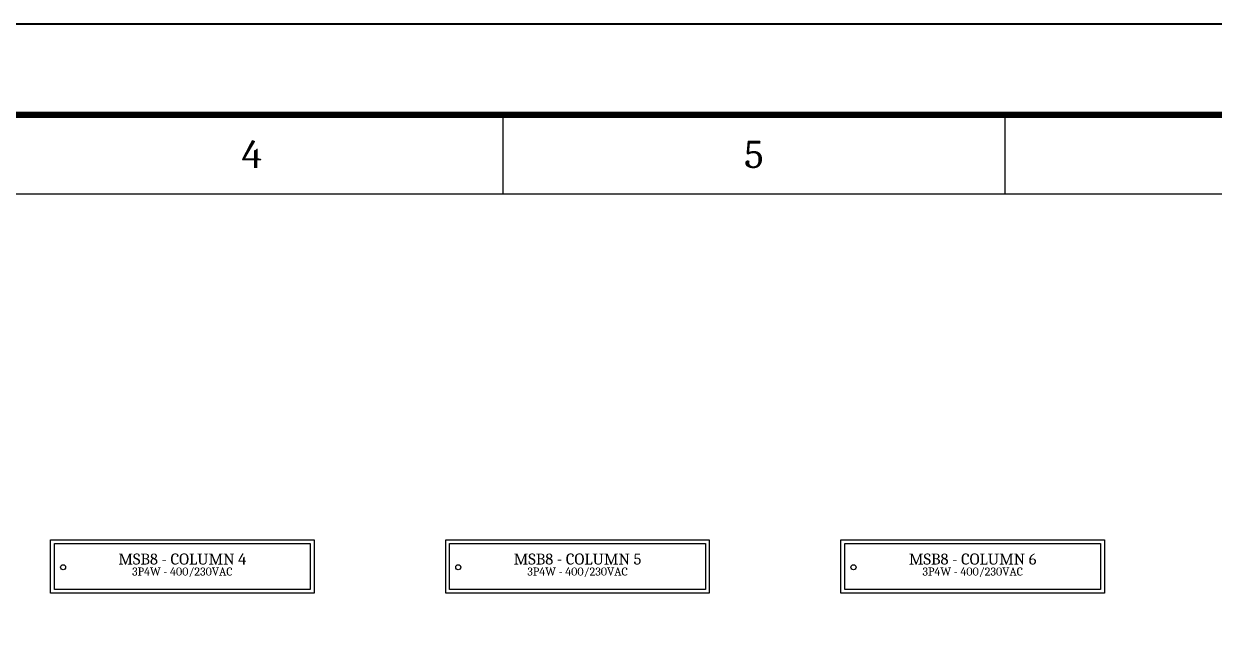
# Model space of a CAD drawing. Header units: millimetres. Extents: x -116965 to 323937, y 291661 to 566926.
# Drawn here: x -46843 to -44132, y 330872 to 332235 of the extents above; entities that cross this region are included whole.
import ezdxf
from ezdxf.enums import TextEntityAlignment as Align

# ---------------------------------------------------------------- set-up
doc = ezdxf.new("R2010")
doc.units = ezdxf.units.MM
doc.layers.get('0').update_dxf_attribs({"lineweight": 18})
doc.layers.add('BUSBAR', color=31, linetype='Continuous', lineweight=13)
doc.layers.add('dien', color=2, linetype='Continuous')
doc.styles.add('hwBorder', font='Cambria.ttf')
doc.styles.add('hwTech', font='Cambria.ttf')

# ---------------------------------------------------------------- blocks, each defined once
blk = doc.blocks.new('*U1980')
at = {"color": 5}
for p, q in [((120.272, 198.621), (120.272, 194.282)), ((147.839, 198.621), (147.839, 194.282))]:
    blk.add_line(p, q, dxfattribs=at)
at = {"color": 5, "const_width": 0.35}
blk.add_lwpolyline([(10, 198.621), (285.679, 198.621), (285.679, 5), (10, 5)], close=True, dxfattribs=at)
at = {"color": 5}
blk.add_lwpolyline([(14.339, 194.282), (281.339, 194.282), (281.339, 9.339), (14.339, 9.339)], close=True, dxfattribs=at)
at = {"layer": 'Defpoints', "color": 4}
blk.add_lwpolyline([(0, 203.621), (290.679, 203.621), (290.679, 0), (0, 0)], close=True, dxfattribs=at)
at = {"color": 253, "style": 'hwBorder'}
for s, p in [('4', (106.488, 196.452)), ('5', (134.056, 196.452))]:
    blk.add_text(s, height=1.5, dxfattribs=at).set_placement(p, align=Align.MIDDLE_CENTER)
at = {"color": 6, "style": 'hwBorder', "flags": 8}
for tag, p in [("DWG'SNAME", (266.339, 58.998)), ("DWG'SCODE2", (266.339, 51.052))]:
    blk.add_attdef(tag, text='', height=1.5, dxfattribs=at).set_placement(p, align=Align.MIDDLE_CENTER)
at = {"color": 253, "style": 'hwBorder', "flags": 8}
for tag, p in [('REV_MODIFY0', (264.339, 44.1)), ('REV_DATE0', (277.339, 44.1)), ('REV_0', (253.339, 43.788)), ('REV_MODIFY1', (264.339, 40.789)), ('REV_DATE1', (277.339, 40.789)), ('REV_1', (253.339, 40.477)), ('REV_MODIFY2', (264.339, 37.479)), ('REV_DATE2', (277.339, 37.479)), ('REV_2', (253.339, 37.166)), ('REV_MODIFY3', (264.339, 34.169)), ('REV_DATE3', (277.339, 34.169)), ('REV_3', (253.339, 33.856)), ('REV_MODIFY4', (264.339, 30.858)), ('REV_DATE4', (277.339, 30.858)), ('REV_4', (253.339, 30.545))]:
    blk.add_attdef(tag, text='', height=1, dxfattribs=at).set_placement(p, align=Align.MIDDLE_CENTER)
at = {"color": 6, "style": 'hwBorder', "flags": 8}
for tag, p in [('TOLERANCE', (261.539, 27.216)), ('PAGE', (259.339, 15.298))]:
    blk.add_attdef(tag, text='', height=1.5, dxfattribs=at).set_placement(p, align=Align.MIDDLE_LEFT)

msp = doc.modelspace()

# ---------------------------------------------------------------- linework, layer by layer
at = {"layer": 'BUSBAR'}
for points in [[(-46782.337221, 331059.772968), (-46182.337221, 331059.772968), (-46182.337221, 330937.915825), (-46782.337221, 330937.915825), (-46782.337221, 331059.772968)], [(-45882.337221, 331059.772968), (-45282.337221, 331059.772968), (-45282.337221, 330937.915825), (-45882.337221, 330937.915825), (-45882.337221, 331059.772968)], [(-44982.337221, 331059.772968), (-44382.337221, 331059.772968), (-44382.337221, 330937.915825), (-44982.337221, 330937.915825), (-44982.337221, 331059.772968)]]:
    msp.add_lwpolyline(points, dxfattribs=at)
for points in [[(-46773.765793, 331051.20154), (-46190.90865, 331051.20154), (-46190.90865, 330946.487254), (-46773.765793, 330946.487254)], [(-45873.765793, 331051.20154), (-45290.90865, 331051.20154), (-45290.90865, 330946.487254), (-45873.765793, 330946.487254)], [(-44973.765793, 331051.20154), (-44390.90865, 331051.20154), (-44390.90865, 330946.487254), (-44973.765793, 330946.487254)]]:
    msp.add_lwpolyline(points, close=True, dxfattribs=at)
for centre in [(-46753.765793, 330996.969397), (-45853.765793, 330996.969397), (-44953.765793, 330996.969397)]:
    msp.add_circle(centre, 5.714286, dxfattribs=at)

# ---------------------------------------------------------------- block references
at = {"ltscale": 5, "xscale": 41.47693088945395, "yscale": 41.47693088945395, "zscale": 41.47693088945395}
msp.add_blockref('*U1980', (-50740.951789, 323789.550121), dxfattribs=at)

# ---------------------------------------------------------------- texts
at = {"lineweight": -3, "ltscale": 5, "char_height": 25, "attachment_point": 5, "style": 'hwTech'}
for s, insert in [('MSB8 - COLUMN 4', (-46482.337221, 331015.621141)), ('MSB8 - COLUMN 5', (-45582.337221, 331015.621141)), ('MSB8 - COLUMN 6', (-44682.337221, 331015.621141))]:
    msp.add_mtext_dynamic_manual_height_columns(s, width=483.48528516, gutter_width=40, heights=[0], dxfattribs=dict(at, insert=insert))
at = {"layer": 'dien', "color": 6, "linetype": 'Continuous', "lineweight": 30, "char_height": 50, "width": 829.80083918, "attachment_point": 5, "style": 'hwTech'}
for insert in [(-46482.337221, 330985.523476), (-45582.337221, 330985.523476), (-44682.337221, 330985.523476)]:
    msp.add_mtext('{\\H0.3667x;3P4W - 400/230VAC} ', dxfattribs=dict(at, insert=insert))

doc.saveas('drawing.dxf')
